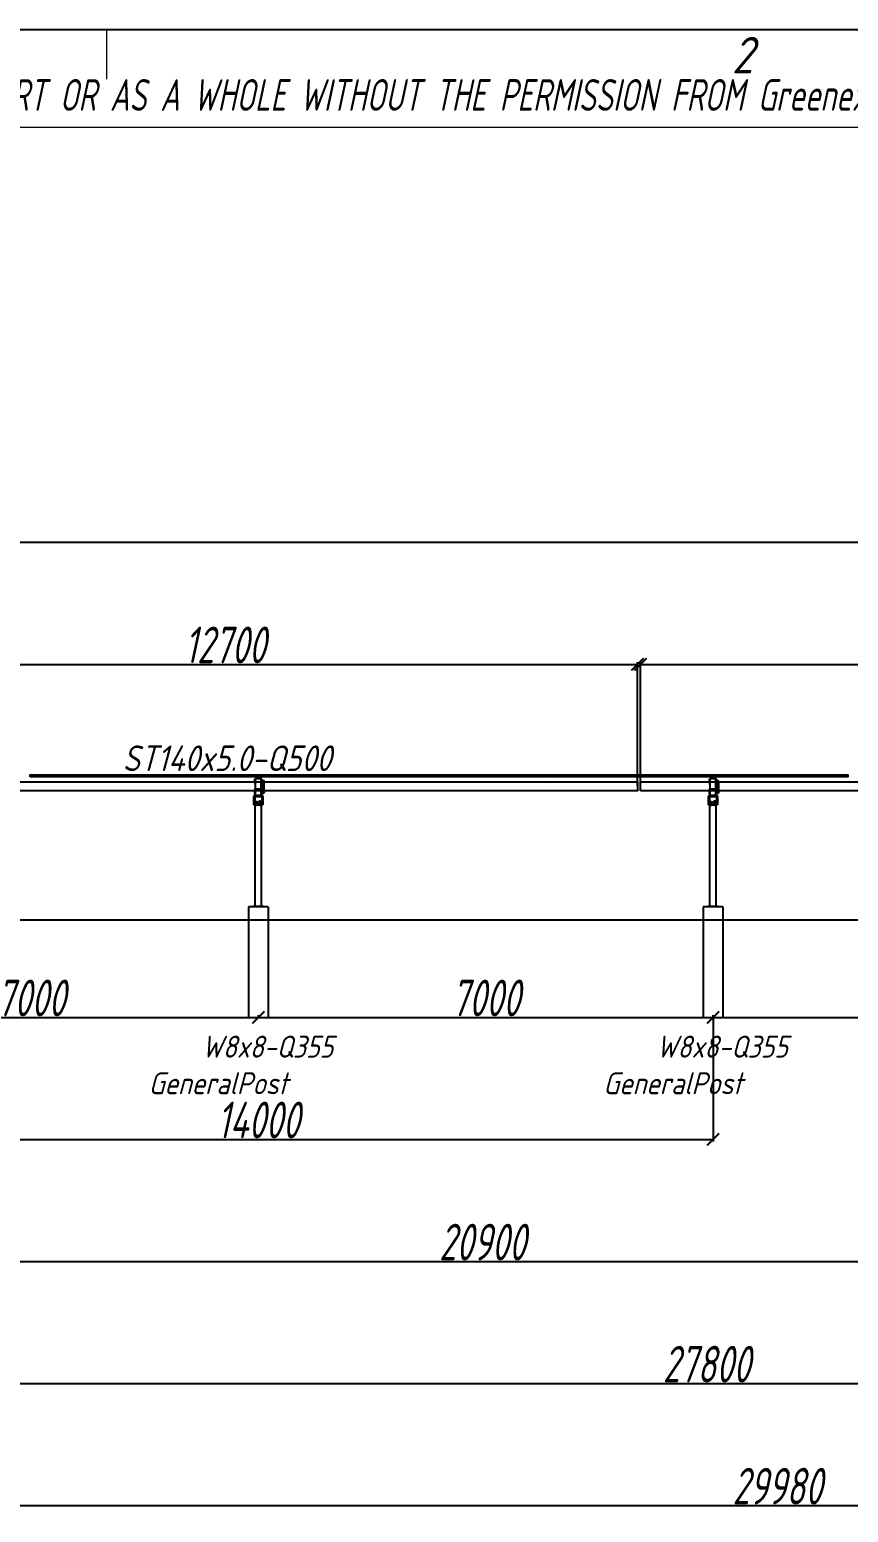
# Model space of a CAD drawing. Header units: millimetres. Extents: x -939 to 77961, y -54291 to 1503.
# Drawn here: x 37323 to 49929, y -21317 to 1503 of the extents above; entities that cross this region are included whole.
import ezdxf

# ---------------------------------------------------------------- set-up
doc = ezdxf.new("R2010")
doc.units = ezdxf.units.MM
doc.layers.add('01 Heavy line', color=7, linetype='Continuous', lineweight=18)
doc.layers.add('01-Dimension', color=4, linetype='Continuous')
doc.layers.add('03-Text', color=3, linetype='Continuous')
doc.styles.add('GB', font='gbeitc.shx', dxfattribs={"width": 0.8, "bigfont": 'gbcbig.shx'})
doc.styles.add('GreenexSolar', font='gbeitc.shx', dxfattribs={"width": 0.8, "height": 563.571429})
doc.dimstyles.new('GreenexSolar', dxfattribs={"dimtxt": 3, "dimasz": 1, "dimexe": 0.18, "dimexo": 0.0625, "dimgap": 0.09, "dimtad": 1, "dimtih": 1, "dimtoh": 1, "dimdec": 0, "dimzin": 0, "dimdsep": 46, "dimtxsty": 'GreenexSolar', "dimblk": 'ARCHTICK', "dimcen": 0.09, "dimclrd": 4, "dimclre": 4, "dimclrt": 3, "dimadec": 0, "dimazin": 0, "dimtfac": 1, "dimtdec": 4, "dimtofl": 0, "dimtmove": 0, "dimatfit": 3, "dimfxl": 1, "dimtolj": 1, "dimtzin": 0, "dimarcsym": 0})

# ---------------------------------------------------------------- blocks, each defined once
blk = doc.blocks.new('00-Greenex-京立蔚蓝英文图框')
at = {"layer": '01 Heavy line', "color": 4, "lineweight": 25}
blk.add_line((-5, 8), (415, 8), dxfattribs=at)
at = {"layer": '01 Heavy line', "color": 4}
blk.add_line((205, 3.94), (205, 8), dxfattribs=at)
at = {"layer": '01 Heavy line', "color": 7, "lineweight": 18}
blk.add_line((0, 0), (410, 0), dxfattribs=at)
at = {"layer": '01 Heavy line', "color": 4, "style": 'GB'}
blk.add_text('2', height=3, dxfattribs=at).set_placement((256.22, 4.41))
at = {"layer": '01 Heavy line', "color": 4, "insert": (7.56, 3.95), "char_height": 2.6, "attachment_point": 1, "style": 'GB'}
blk.add_mtext('PROPRIETARY AND CONFIDENTIAL: THE INFORMATION CONTAINED IN THIS DRAWING IS THE SOLE PROPETY OF Greenex TECHNOLOGY CO.,LTD. ANY REPRODUCTION IN PART OR AS A WHOLE WITHOUT THE PERMISSION FROM Greenex IS PROHIBITED.', dxfattribs=at)
blk = doc.blocks.new('*U103')
at = {"color": 7, "linetype": 'Continuous', "lineweight": 25}
for p, q in [((-53, 115), (-47, 115)), ((-53, 65), (-53, 115)), ((-53, 65), (-47, 65)), ((-53, 65), (-53, 30)), ((-53, 30), (-45, 30)), ((-47, 65), (-47, 115)), ((-47, 107), (-45, 107)), ((-47, 49), (-47, 65)), ((-45, 49), (-47, 49)), ((45, 115), (-45, 115)), ((-45, -37), (-45, 115)), ((45, -37), (45, 115)), ((47, 107), (45, 107)), ((45, 49), (47, 49)), ((53, 30), (45, 30)), ((53, 115), (47, 115)), ((47, 65), (47, 115)), ((53, 65), (47, 65)), ((47, 49), (47, 65)), ((53, 65), (53, 115)), ((59, 95), (53, 95)), ((53, 95), (53, 80)), ((53, 65), (53, 30)), ((54, 77), (61, 77)), ((59, 80), (59, 95)), ((63, 70), (63, 76)), ((63, 76), (93, 76)), ((63, 70), (93, 70)), ((64, 76), (64, 78)), ((64, 78), (85, 78)), ((66, 86), (67, 86)), ((68, 86), (66, 86)), ((66, 79), (66, 85)), ((66, 79), (71, 79)), ((68, 86), (67, 86)), ((71, 85), (68, 86)), ((76, 86), (68, 86)), ((68, 78), (68, 79)), ((70, -70), (70, 70)), ((76, 86), (71, 85)), ((71, 79), (71, 85)), ((71, 79), (81, 79)), ((81, 85), (76, 86)), ((84, 86), (76, 86)), ((81, 79), (81, 85)), ((81, 79), (87, 79)), ((82, 70), (82, -70)), ((85, 86), (84, 86)), ((85, 86), (87, 86)), ((85, 79), (85, 78)), ((85, 78), (88, 78)), ((87, 86), (87, 85)), ((87, 79), (87, 85)), ((88, 78), (88, 76)), ((93, 70), (93, 76)), ((-69, -284), (-69, -154)), ((-69, -154), (-61, -154)), ((-68, -151), (-68, -154)), ((-60, -151), (-68, -151)), ((-61, -284), (-61, -154)), ((-55, -154), (-61, -154)), ((-60, -151), (-60, -154)), ((-55, -138), (-55, -154)), ((-55, -138), (55, -138)), ((-55, -154), (-55, -284)), ((-55, -154), (55, -154)), ((-53, -30), (-53, -65)), ((-53, -30), (-45, -30)), ((-47, -65), (-53, -65)), ((-53, -115), (-53, -65)), ((-47, -115), (-53, -115)), ((-47, -65), (-47, -49)), ((-47, -49), (-45, -49)), ((-47, -115), (-47, -65)), ((-45, -107), (-47, -107)), ((-45, -37), (45, -37)), ((-45, -137), (-45, -37)), ((-45, -137), (45, -137)), ((-45, -138), (-45, -137)), ((53, -30), (45, -30)), ((45, -137), (45, -37)), ((47, -49), (45, -49)), ((45, -107), (47, -107)), ((45, -137), (45, -138)), ((47, -65), (47, -49)), ((47, -65), (53, -65)), ((47, -115), (47, -65)), ((47, -115), (53, -115)), ((53, -30), (53, -65)), ((53, -115), (53, -65)), ((53, -80), (53, -95)), ((53, -95), (59, -95)), ((61, -77), (54, -77)), ((55, -138), (55, -154)), ((55, -154), (55, -284)), ((61, -154), (55, -154)), ((59, -95), (59, -80)), ((60, -154), (60, -151)), ((60, -151), (68, -151)), ((69, -154), (61, -154)), ((61, -154), (61, -284)), ((63, -70), (93, -70)), ((63, -76), (63, -70)), ((63, -76), (93, -76)), ((64, -80), (64, -77)), ((64, -77), (85, -77)), ((64, -80), (85, -80)), ((66, -84), (68, -83)), ((66, -84), (66, -92)), ((68, -94), (66, -93)), ((67, -83), (67, -80)), ((67, -83), (86, -83)), ((85, -94), (68, -94)), ((68, -154), (68, -151)), ((69, -154), (69, -284)), ((70, -77), (70, -76)), ((70, -101), (70, -94)), ((71, -102), (70, -101)), ((82, -101), (70, -101)), ((71, -84), (71, -92)), ((71, -102), (81, -102)), ((81, -84), (81, -92)), ((81, -102), (82, -102)), ((82, -76), (82, -77)), ((82, -94), (82, -101)), ((82, -101), (82, -102)), ((82, -101), (82, -101)), ((85, -77), (88, -77)), ((85, -80), (88, -80)), ((85, -83), (87, -84)), ((87, -93), (85, -94)), ((86, -80), (86, -83)), ((87, -84), (87, -92)), ((87, -84), (87, -84)), ((87, -92), (87, -93)), ((88, -77), (88, -80)), ((93, -70), (93, -76)), ((-69, -284), (-61, -284)), ((-61, -284), (-55, -284)), ((-55, -284), (55, -284)), ((-50, -1844), (-50, -284)), ((50, -1844), (50, -284)), ((55, -284), (61, -284)), ((69, -284), (61, -284))]:
    blk.add_line(p, q, dxfattribs=at)
for p, q in [((150, -1854), (-150, -1854)), ((-150, -1854), (-150, -3554)), ((-80, -1854), (-80, -1844)), ((-80, -1844), (80, -1844)), ((80, -1854), (80, -1844)), ((150, -1854), (150, -3554)), ((-150, -3554), (150, -3554))]:
    blk.add_line(p, q)
for centre, radius in [((28, -249), 25), ((-28, -249), 15), ((-28, -249), 11.6), ((-28, -249), 8), ((-28, -249), 7.2), ((28, -249), 11.6), ((28, -249), 8), ((28, -249), 7.2)]:
    blk.add_circle(centre, radius, dxfattribs=at)
for centre, radius, start, end in [((63, 80), 10, 180, 197.4576), ((63, 80), 10, 197.4576, 270), ((63, 80), 4, 180, 228.5904), ((63, 80), 4, 228.5904, 270), ((-55, -151), 13, 90, 180), ((-55, -151), 5, 90, 180), ((63, -80), 10, 162.5424, 180), ((63, -80), 10, 90, 162.5424), ((55, -151), 13, 0, 90), ((55, -151), 5, 0, 90), ((63, -80), 4, 131.4096, 180), ((63, -80), 4, 90, 131.4096), ((-28, -249), 12.6, 159.4973, 190.3301), ((-28, -249), 12.5, 220.4864, 250.9305), ((-28, -279), 8.75, 214.8499, 325.1501), ((-28, -249), 12.6, 281.6898, 312.7376), ((28, -249), 12.6, 139.6139, 170.4466), ((28, -249), 12.6, 199.8076, 231.047), ((28, -279), 8.75, 214.8499, 325.1501), ((28, -249), 12.6, 261.8064, 292.8541)]:
    blk.add_arc(centre, radius, start, end, dxfattribs=at)
for points, knots in [([(84, 86), (83, 86), (82, 86), (81, 86), (81, 85)], [0, 0, 0, 0, 0.746933, 1, 1, 1, 1]), ([(87, 85), (87, 85), (86, 86), (85, 86), (84, 86)], [0, 0, 0, 0, 0.0269952, 1, 1, 1, 1]), ([(71, -84), (70, -83), (70, -83), (68, -83), (67, -83), (67, -83), (66, -84)], [0, 0, 0, 0, 0.282219, 0.570558, 0.816289, 1, 1, 1, 1]), ([(66, -93), (67, -93), (67, -93), (69, -93), (70, -93), (70, -93), (71, -92)], [0, 0, 0, 0, 0.215777, 0.50407, 0.749763, 1, 1, 1, 1]), ([(81, -84), (80, -83), (78, -83), (75, -83), (73, -83), (71, -84), (71, -84)], [0, 0, 0, 0, 0.363821, 0.613049, 0.868997, 1, 1, 1, 1]), ([(71, -92), (71, -93), (73, -93), (75, -93), (78, -93), (80, -93), (81, -92)], [0, 0, 0, 0, 0.1310038, 0.3805401, 0.636178, 1, 1, 1, 1]), ([(87, -84), (86, -83), (85, -83), (84, -83), (82, -83), (82, -84), (81, -84)], [0, 0, 0, 0, 0.264605, 0.534949, 0.765344, 1, 1, 1, 1]), ([(81, -92), (82, -93), (83, -93), (84, -93), (86, -93), (86, -93), (87, -92)], [0, 0, 0, 0, 0.264605, 0.534949, 0.765344, 1, 1, 1, 1]), ([(-39, -241), (-39, -242), (-39, -245), (-39, -248), (-40, -252), (-40, -254), (-40, -255)], [0, 0, 0, 0, 0.264607, 0.534953, 0.765346, 1, 1, 1, 1]), ([(-40, -255), (-39, -255), (-38, -256), (-36, -258), (-32, -260), (-30, -262), (-28, -263)], [0, 0, 0, 0, 0.13043, 0.380026, 0.635722, 1, 1, 1, 1]), ([(-27, -235), (-28, -236), (-30, -237), (-33, -238), (-36, -240), (-38, -241), (-39, -241)], [0, 0, 0, 0, 0.264607, 0.534953, 0.765346, 1, 1, 1, 1]), ([(-28, -263), (-27, -262), (-25, -261), (-22, -260), (-19, -258), (-17, -257), (-16, -257)], [0, 0, 0, 0, 0.264607, 0.534953, 0.765346, 1, 1, 1, 1]), ([(-15, -243), (-16, -242), (-19, -240), (-22, -238), (-25, -236), (-26, -236), (-27, -235)], [0, 0, 0, 0, 0.364276, 0.613562, 0.86957, 1, 1, 1, 1]), ([(-16, -257), (-16, -256), (-16, -253), (-16, -250), (-15, -246), (-15, -244), (-15, -243)], [0, 0, 0, 0, 0.264607, 0.534953, 0.765346, 1, 1, 1, 1]), ([(19, -238), (19, -239), (18, -241), (16, -244), (15, -248), (14, -250), (14, -251)], [0, 0, 0, 0, 0.264607, 0.534953, 0.765346, 1, 1, 1, 1]), ([(14, -251), (14, -251), (15, -252), (17, -255), (19, -258), (21, -260), (22, -262)], [0, 0, 0, 0, 0.1304302, 0.3800258, 0.6357223, 1, 1, 1, 1]), ([(33, -236), (32, -236), (29, -237), (26, -237), (22, -237), (20, -238), (19, -238)], [0, 0, 0, 0, 0.264607, 0.534953, 0.765346, 1, 1, 1, 1]), ([(22, -262), (23, -262), (26, -261), (29, -261), (33, -261), (35, -260), (36, -260)], [0, 0, 0, 0, 0.264607, 0.534953, 0.765346, 1, 1, 1, 1]), ([(41, -247), (40, -246), (39, -244), (36, -241), (34, -238), (33, -237), (33, -236)], [0, 0, 0, 0, 0.364276, 0.613562, 0.86957, 1, 1, 1, 1]), ([(36, -260), (36, -259), (37, -257), (39, -254), (40, -250), (41, -248), (41, -247)], [0, 0, 0, 0, 0.264607, 0.534953, 0.765346, 1, 1, 1, 1])]:
    blk.add_open_spline(points, degree=3, knots=knots, dxfattribs=at)
blk = doc.blocks.new('_ArchTick')
at = {"color": 0, "linetype": 'ByBlock', "const_width": 0.15}
blk.add_lwpolyline([(-0.5, -0.5), (0.5, 0.5)], dxfattribs=at)
blk = doc.blocks.new('*D176')
at = {"layer": '01-Dimension', "color": 4, "lineweight": -2, "transparency": 16777216}
for p, q in [((33983, -10133), (33983, -8232)), ((33983, -8266), (46683, -8266)), ((46683, -10133), (46683, -8232))]:
    blk.add_line(p, q, dxfattribs=at)
at = {"layer": 'Defpoints', "color": 0, "transparency": 16777216}
for p in [(46683, -8266), (33983, -10144), (46683, -10144)]:
    blk.add_point(p, dxfattribs=at)
at = {"layer": '01-Dimension', "color": 4, "lineweight": -2, "transparency": 16777216, "xscale": 187.8571428571429, "yscale": 187.8571428571429, "zscale": 187.8571428571429, "rotation": 180}
blk.add_blockref('_ArchTick', (33983, -8266), dxfattribs=at)
at = {"layer": '01-Dimension', "color": 4, "lineweight": -2, "transparency": 16777216, "xscale": 187.8571428571429, "yscale": 187.8571428571429, "zscale": 187.8571428571429}
blk.add_blockref('_ArchTick', (46683, -8266), dxfattribs=at)
at = {"layer": '01-Dimension', "color": 3, "transparency": 16777216, "insert": (40333, -7967), "char_height": 563.6, "attachment_point": 5, "style": 'GreenexSolar'}
blk.add_mtext('\\A1;12700', dxfattribs=at)
blk = doc.blocks.new('*D177')
at = {"layer": '01-Dimension', "color": 4, "lineweight": -2, "transparency": 16777216}
for p, q in [((46729, -10133), (46729, -8232)), ((46729, -8266), (56729, -8266)), ((56729, -10133), (56729, -8232))]:
    blk.add_line(p, q, dxfattribs=at)
at = {"layer": 'Defpoints', "color": 0, "transparency": 16777216}
for p in [(56729, -8266), (46729, -10144), (56729, -10144)]:
    blk.add_point(p, dxfattribs=at)
at = {"layer": '01-Dimension', "color": 4, "lineweight": -2, "transparency": 16777216, "xscale": 187.8571428571429, "yscale": 187.8571428571429, "zscale": 187.8571428571429, "rotation": 180}
blk.add_blockref('_ArchTick', (46729, -8266), dxfattribs=at)
at = {"layer": '01-Dimension', "color": 4, "lineweight": -2, "transparency": 16777216, "xscale": 187.8571428571429, "yscale": 187.8571428571429, "zscale": 187.8571428571429}
blk.add_blockref('_ArchTick', (56729, -8266), dxfattribs=at)
at = {"layer": '01-Dimension', "color": 3, "transparency": 16777216, "insert": (51729, -7967), "char_height": 563.6, "attachment_point": 5, "style": 'GreenexSolar'}
blk.add_mtext('\\A1;10000', dxfattribs=at)
blk = doc.blocks.new('*D179')
at = {"layer": '01-Dimension', "color": 4, "lineweight": -2, "transparency": 16777216}
for p, q in [((3945, -10133), (3945, -6353)), ((3945, -6387), (63825, -6387)), ((63825, -10133), (63825, -6353))]:
    blk.add_line(p, q, dxfattribs=at)
at = {"layer": 'Defpoints', "color": 0, "transparency": 16777216}
for p in [(63825, -6387), (3945, -10144), (63825, -10144)]:
    blk.add_point(p, dxfattribs=at)
at = {"layer": '01-Dimension', "color": 4, "lineweight": -2, "transparency": 16777216, "xscale": 187.8571428571429, "yscale": 187.8571428571429, "zscale": 187.8571428571429, "rotation": 180}
blk.add_blockref('_ArchTick', (3945, -6387), dxfattribs=at)
at = {"layer": '01-Dimension', "color": 4, "lineweight": -2, "transparency": 16777216, "xscale": 187.8571428571429, "yscale": 187.8571428571429, "zscale": 187.8571428571429}
blk.add_blockref('_ArchTick', (63825, -6387), dxfattribs=at)
at = {"layer": '01-Dimension', "color": 3, "transparency": 16777216, "insert": (33885, -6088), "char_height": 563.6, "attachment_point": 5, "style": 'GreenexSolar'}
blk.add_mtext('\\A1;59880', dxfattribs=at)
blk = doc.blocks.new('*D186')
at = {"layer": '01-Dimension', "color": 4, "lineweight": -2, "transparency": 16777216}
for p, q in [((33845, -13687), (33845, -13665)), ((40845, -13687), (40845, -13665)), ((33845, -13699), (40845, -13699))]:
    blk.add_line(p, q, dxfattribs=at)
at = {"layer": 'Defpoints', "color": 0, "transparency": 16777216}
for p in [(33845, -13699), (40845, -13699), (40845, -13699)]:
    blk.add_point(p, dxfattribs=at)
at = {"layer": '01-Dimension', "color": 4, "lineweight": -2, "transparency": 16777216, "xscale": 187.8571428571429, "yscale": 187.8571428571429, "zscale": 187.8571428571429, "rotation": 180}
blk.add_blockref('_ArchTick', (33845, -13699), dxfattribs=at)
at = {"layer": '01-Dimension', "color": 4, "lineweight": -2, "transparency": 16777216, "xscale": 187.8571428571429, "yscale": 187.8571428571429, "zscale": 187.8571428571429}
blk.add_blockref('_ArchTick', (40845, -13699), dxfattribs=at)
at = {"layer": '01-Dimension', "color": 3, "transparency": 16777216, "insert": (37345, -13400), "char_height": 563.6, "attachment_point": 5, "style": 'GreenexSolar'}
blk.add_mtext('\\A1;7000', dxfattribs=at)
blk = doc.blocks.new('*D187')
at = {"layer": '01-Dimension', "color": 4, "lineweight": -2, "transparency": 16777216}
for p, q in [((40845, -13687), (40845, -13665)), ((47845, -13687), (47845, -13665)), ((40845, -13699), (47845, -13699))]:
    blk.add_line(p, q, dxfattribs=at)
at = {"layer": 'Defpoints', "color": 0, "transparency": 16777216}
for p in [(40845, -13699), (47845, -13699), (47845, -13699)]:
    blk.add_point(p, dxfattribs=at)
at = {"layer": '01-Dimension', "color": 4, "lineweight": -2, "transparency": 16777216, "xscale": 187.8571428571429, "yscale": 187.8571428571429, "zscale": 187.8571428571429, "rotation": 180}
blk.add_blockref('_ArchTick', (40845, -13699), dxfattribs=at)
at = {"layer": '01-Dimension', "color": 4, "lineweight": -2, "transparency": 16777216, "xscale": 187.8571428571429, "yscale": 187.8571428571429, "zscale": 187.8571428571429}
blk.add_blockref('_ArchTick', (47845, -13699), dxfattribs=at)
at = {"layer": '01-Dimension', "color": 3, "transparency": 16777216, "insert": (44345, -13400), "char_height": 563.6, "attachment_point": 5, "style": 'GreenexSolar'}
blk.add_mtext('\\A1;7000', dxfattribs=at)
blk = doc.blocks.new('*D188')
at = {"layer": '01-Dimension', "color": 4, "lineweight": -2, "transparency": 16777216}
for p, q in [((47845, -13687), (47845, -13665)), ((54745, -13687), (54745, -13665)), ((47845, -13699), (54745, -13699))]:
    blk.add_line(p, q, dxfattribs=at)
at = {"layer": 'Defpoints', "color": 0, "transparency": 16777216}
for p in [(47845, -13699), (54745, -13699), (54745, -13699)]:
    blk.add_point(p, dxfattribs=at)
at = {"layer": '01-Dimension', "color": 4, "lineweight": -2, "transparency": 16777216, "xscale": 187.8571428571429, "yscale": 187.8571428571429, "zscale": 187.8571428571429, "rotation": 180}
blk.add_blockref('_ArchTick', (47845, -13699), dxfattribs=at)
at = {"layer": '01-Dimension', "color": 4, "lineweight": -2, "transparency": 16777216, "xscale": 187.8571428571429, "yscale": 187.8571428571429, "zscale": 187.8571428571429}
blk.add_blockref('_ArchTick', (54745, -13699), dxfattribs=at)
at = {"layer": '01-Dimension', "color": 3, "transparency": 16777216, "insert": (51295, -13400), "char_height": 563.6, "attachment_point": 5, "style": 'GreenexSolar'}
blk.add_mtext('\\A1;6900', dxfattribs=at)
blk = doc.blocks.new('*D194')
at = {"layer": '01-Dimension', "color": 4, "lineweight": -2, "transparency": 16777216}
for p, q in [((33845, -13710), (33845, -15611)), ((47845, -13710), (47845, -15611)), ((33845, -15577), (47845, -15577))]:
    blk.add_line(p, q, dxfattribs=at)
at = {"layer": 'Defpoints', "color": 0, "transparency": 16777216}
for p in [(33845, -13699), (47845, -13699), (47845, -15577)]:
    blk.add_point(p, dxfattribs=at)
at = {"layer": '01-Dimension', "color": 4, "lineweight": -2, "transparency": 16777216, "xscale": 187.8571428571429, "yscale": 187.8571428571429, "zscale": 187.8571428571429, "rotation": 180}
blk.add_blockref('_ArchTick', (33845, -15577), dxfattribs=at)
at = {"layer": '01-Dimension', "color": 4, "lineweight": -2, "transparency": 16777216, "xscale": 187.8571428571429, "yscale": 187.8571428571429, "zscale": 187.8571428571429}
blk.add_blockref('_ArchTick', (47845, -15577), dxfattribs=at)
at = {"layer": '01-Dimension', "color": 3, "transparency": 16777216, "insert": (40845, -15278), "char_height": 563.6, "attachment_point": 5, "style": 'GreenexSolar'}
blk.add_mtext('\\A1;14000', dxfattribs=at)
blk = doc.blocks.new('*D195')
at = {"layer": '01-Dimension', "color": 4, "lineweight": -2, "transparency": 16777216}
for p, q in [((33845, -13710), (33845, -17489)), ((54745, -13710), (54745, -17489)), ((33845, -17456), (54745, -17456))]:
    blk.add_line(p, q, dxfattribs=at)
at = {"layer": 'Defpoints', "color": 0, "transparency": 16777216}
for p in [(33845, -13699), (54745, -13699), (54745, -17456)]:
    blk.add_point(p, dxfattribs=at)
at = {"layer": '01-Dimension', "color": 4, "lineweight": -2, "transparency": 16777216, "xscale": 187.8571428571429, "yscale": 187.8571428571429, "zscale": 187.8571428571429, "rotation": 180}
blk.add_blockref('_ArchTick', (33845, -17456), dxfattribs=at)
at = {"layer": '01-Dimension', "color": 4, "lineweight": -2, "transparency": 16777216, "xscale": 187.8571428571429, "yscale": 187.8571428571429, "zscale": 187.8571428571429}
blk.add_blockref('_ArchTick', (54745, -17456), dxfattribs=at)
at = {"layer": '01-Dimension', "color": 3, "transparency": 16777216, "insert": (44295, -17157), "char_height": 563.6, "attachment_point": 5, "style": 'GreenexSolar'}
blk.add_mtext('\\A1;20900', dxfattribs=at)
blk = doc.blocks.new('*D196')
at = {"layer": '01-Dimension', "color": 4, "lineweight": -2, "transparency": 16777216}
for p, q in [((33845, -13710), (33845, -19368)), ((61645, -13710), (61645, -19368)), ((33845, -19334), (61645, -19334))]:
    blk.add_line(p, q, dxfattribs=at)
at = {"layer": 'Defpoints', "color": 0, "transparency": 16777216}
for p in [(33845, -13699), (61645, -13699), (61645, -19334)]:
    blk.add_point(p, dxfattribs=at)
at = {"layer": '01-Dimension', "color": 4, "lineweight": -2, "transparency": 16777216, "xscale": 187.8571428571429, "yscale": 187.8571428571429, "zscale": 187.8571428571429, "rotation": 180}
blk.add_blockref('_ArchTick', (33845, -19334), dxfattribs=at)
at = {"layer": '01-Dimension', "color": 4, "lineweight": -2, "transparency": 16777216, "xscale": 187.8571428571429, "yscale": 187.8571428571429, "zscale": 187.8571428571429}
blk.add_blockref('_ArchTick', (61645, -19334), dxfattribs=at)
at = {"layer": '01-Dimension', "color": 3, "transparency": 16777216, "insert": (47745, -19036), "char_height": 563.6, "attachment_point": 5, "style": 'GreenexSolar'}
blk.add_mtext('\\A1;27800', dxfattribs=at)
blk = doc.blocks.new('*D197')
at = {"layer": '01-Dimension', "color": 4, "lineweight": -2, "transparency": 16777216}
for p, q in [((33845, -13710), (33845, -21247)), ((63825, -13710), (63825, -21247)), ((33845, -21213), (63825, -21213))]:
    blk.add_line(p, q, dxfattribs=at)
at = {"layer": 'Defpoints', "color": 0, "transparency": 16777216}
for p in [(33845, -13699), (63825, -13699), (63825, -21213)]:
    blk.add_point(p, dxfattribs=at)
at = {"layer": '01-Dimension', "color": 4, "lineweight": -2, "transparency": 16777216, "xscale": 187.8571428571429, "yscale": 187.8571428571429, "zscale": 187.8571428571429, "rotation": 180}
blk.add_blockref('_ArchTick', (33845, -21213), dxfattribs=at)
at = {"layer": '01-Dimension', "color": 4, "lineweight": -2, "transparency": 16777216, "xscale": 187.8571428571429, "yscale": 187.8571428571429, "zscale": 187.8571428571429}
blk.add_blockref('_ArchTick', (63825, -21213), dxfattribs=at)
at = {"layer": '01-Dimension', "color": 3, "transparency": 16777216, "insert": (48835, -20914), "char_height": 563.6, "attachment_point": 5, "style": 'GreenexSolar'}
blk.add_mtext('\\A1;29980', dxfattribs=at)

msp = doc.modelspace()

# ---------------------------------------------------------------- linework, layer by layer
msp.add_line((3945, -12198.5), (63825, -12198.5))
for points in [[(37329, -9994.3), (37329, -9964.3), (38463, -9964.3), (38463, -9994.3)], [(38475, -9994.3), (38475, -9964.3), (39609, -9964.3), (39609, -9994.3)], [(39621, -9994.3), (39621, -9964.3), (40755, -9964.3), (40755, -9994.3)], [(40767, -9994.3), (40767, -9964.3), (41901, -9964.3), (41901, -9994.3)], [(41913, -9994.3), (41913, -9964.3), (43047, -9964.3), (43047, -9994.3)], [(43059, -9994.3), (43059, -9964.3), (44193, -9964.3), (44193, -9994.3)], [(44205, -9994.3), (44205, -9964.3), (45339, -9964.3), (45339, -9994.3)], [(45351, -9994.3), (45351, -9964.3), (46485, -9964.3), (46485, -9994.3)], [(46497, -9994.3), (46497, -9964.3), (47631, -9964.3), (47631, -9994.3)], [(47643, -9994.3), (47643, -9964.3), (48777, -9964.3), (48777, -9994.3)], [(48789, -9994.3), (48789, -9964.3), (49923, -9964.3), (49923, -9994.3)], [(33983, -10214.3), (33983, -10074.3), (46683, -10074.3), (46683, -10214.3)], [(46729, -10214.3), (46729, -10074.3), (56729, -10074.3), (56729, -10214.3)]]:
    msp.add_lwpolyline(points, close=True)

# ---------------------------------------------------------------- block references
at = {"xscale": 187.8571428571429, "yscale": 187.8571428571429, "zscale": 187.8571428571429}
msp.add_blockref('00-Greenex-京立蔚蓝英文图框', (0, 0), dxfattribs=at)
for p in [(40845, -10144.3), (47845, -10144.3)]:
    msp.add_blockref('*U103', p)

# ---------------------------------------------------------------- texts
at = {"layer": '03-Text', "style": 'GreenexSolar'}
for s, height, p in [('ST140x5.0-Q500', 394.5, (38755, -9907.9)), ('W8x8-Q355', 338.14, (39975.5, -14318.4)), ('W8x8-Q355', 338.14, (46975.5, -14318.4)), ('GeneralPost', 338.143, (39154.3, -14882)), ('GeneralPost', 338.143, (46154.3, -14882))]:
    msp.add_text(s, height=height, dxfattribs=at).set_placement(p)

# ---------------------------------------------------------------- dimensions: what is measured, and where the dimension line sits
at = {"layer": '01-Dimension'}
for base, p1, p2, picture, middle in [((63825, -6387.1), (3945, -10144.3), (63825, -10144.3), '*D179', (33885, -6088.4)), ((46683, -8265.7), (33983, -10144.3), (46683, -10144.3), '*D176', (40333, -7967)), ((56729, -8265.7), (46729, -10144.3), (56729, -10144.3), '*D177', (51729, -7967)), ((40845, -13698.5), (33845, -13698.5), (40845, -13698.5), '*D186', (37345, -13399.8)), ((47845, -13698.5), (40845, -13698.5), (47845, -13698.5), '*D187', (44345, -13399.8)), ((54745, -13698.5), (47845, -13698.5), (54745, -13698.5), '*D188', (51295, -13399.8)), ((47845, -15577.1), (33845, -13698.5), (47845, -13698.5), '*D194', (40845, -15278.4)), ((54745, -17455.6), (33845, -13698.5), (54745, -13698.5), '*D195', (44295, -17157)), ((61645, -19334.2), (33845, -13698.5), (61645, -13698.5), '*D196', (47745, -19035.5)), ((63825, -21212.8), (33845, -13698.5), (63825, -13698.5), '*D197', (48835, -20914.1))]:
    dim = msp.add_linear_dim(base=base, p1=p1, p2=p2, dimstyle='GreenexSolar', override={"dimscale": 187.857143}, dxfattribs=at)
    dim.commit()
    dim.dimension.update_dxf_attribs({"geometry": picture, "text_midpoint": middle})

doc.saveas('drawing.dxf')
